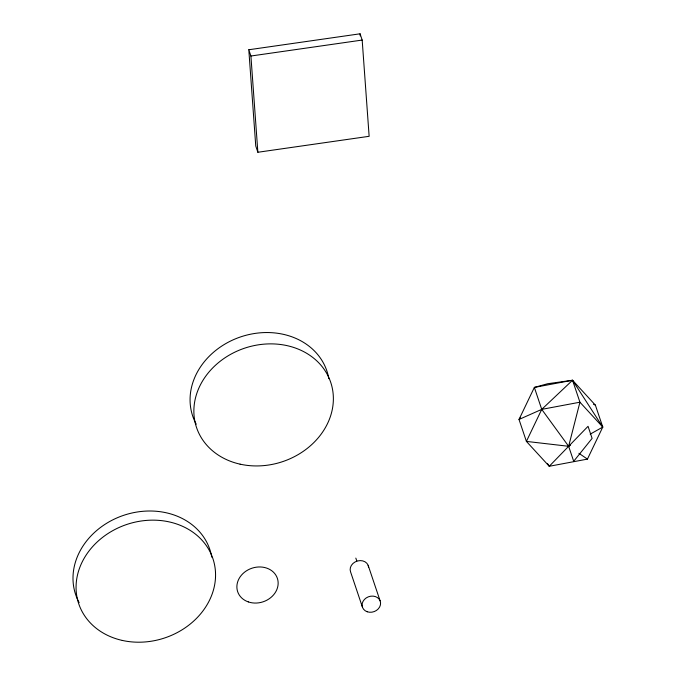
<?xml version="1.0" encoding="UTF-8"?>
<svg xmlns="http://www.w3.org/2000/svg" width="676" height="676" viewBox="0 0 676 676"><rect width="100%" height="100%" fill="white"/><g stroke="black" fill="none" stroke-linecap="round" stroke-linejoin="round"><path stroke-width="1.01" d="M590.199 434.153L602.772 427.071L572.538 380.25L541.738 409.369L526.401 441.403L568.643 446.295L579.932 402.203L572.538 380.25L547.594 383.748L534.353 387.416L519.016 419.458L526.401 441.403L549.25 466.279L587.436 459.114L602.772 427.071L595.387 405.127L572.538 380.25L534.353 387.416L541.738 409.369L568.643 446.295L573.696 461.294L592.108 438.386L588.044 426.311L549.25 466.279L547.535 463.626M520.317 417.836L519.016 419.458L541.738 409.369L579.932 402.203L602.772 427.071M568.643 446.295L570.443 445.281M248.802 49.754L360.071 33.8L362.175 40.061L369.138 136.307L257.869 152.261L255.756 145.999L248.802 49.754L250.906 56.015L257.869 152.261M250.906 56.015L362.175 40.061M593.477 404.265L595.387 405.127M578.893 453.283L587.436 459.114M368.166 565.356L380.106 600.837M355.821 558.097L356.801 560.987M362.564 607.53L350.624 572.048A9.388 7.935 -18.6 0 1 357.612 560.953A9.388 7.935 -18.6 0 1 368.631 567.375M360.071 33.8L360.224 35.896M196.234 424.19A70.786 59.826 -18.6 0 1 240.25 337.028A70.786 59.826 -18.6 0 1 328.823 378.678M79.16 602.654A70.786 59.826 -18.6 0 1 123.176 515.492A70.786 59.826 -18.6 0 1 211.757 557.142M367.22 611.763A9.388 7.935 -18.6 0 0 380.571 602.857A9.388 7.935 -18.6 0 0 366.215 597.93A9.388 7.935 -18.6 0 0 367.22 611.763M248.337 601.919A20.948 17.703 -18.6 0 0 278.115 582.061A20.948 17.703 -18.6 0 0 246.098 571.059A20.948 17.703 -18.6 0 0 248.337 601.919M240.081 464.158A70.786 59.826 -18.6 0 0 332.254 387.973A70.786 59.826 -18.6 0 0 218.534 362.589A70.786 59.826 -18.6 0 0 240.081 464.158M122.271 640.425A70.786 59.826 -18.6 0 0 214.444 564.249A70.786 59.826 -18.6 0 0 100.724 538.865A70.786 59.826 -18.6 0 0 122.271 640.425"/></g></svg>
